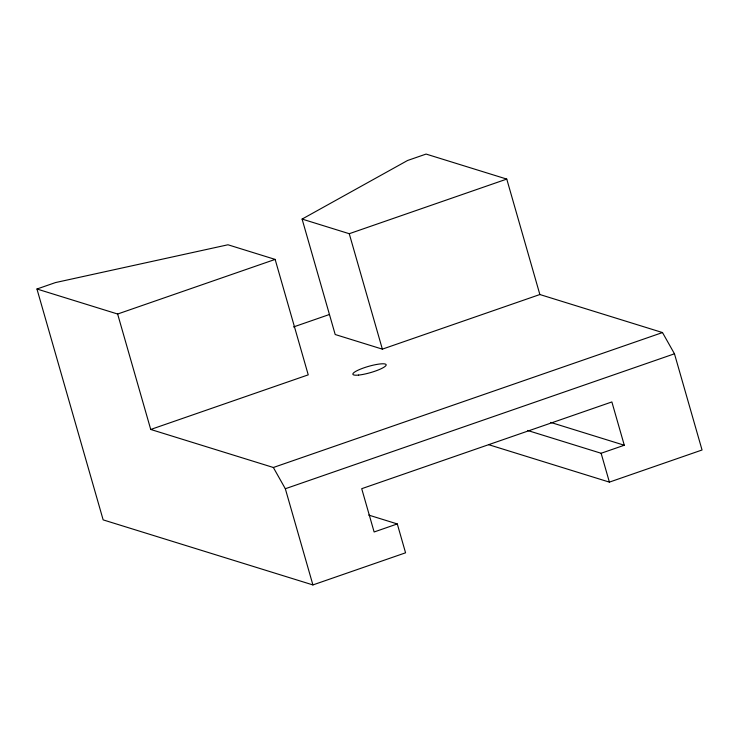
<?xml version="1.0" encoding="UTF-8"?>
<svg xmlns="http://www.w3.org/2000/svg" width="739" height="739" viewBox="0 0 739 739"><rect width="100%" height="100%" fill="white"/><g stroke="black" fill="none" stroke-linecap="round" stroke-linejoin="round"><path stroke-width="1.11" d="M539.867 294.528L382.359 349.141L335.192 334.518L302.094 219.077L407.558 160.492L426.089 154.072L506.76 179.087L539.867 294.528L662.495 332.559L674.467 353.796L702.05 449.996L609.398 482.124L488.59 444.656M36.95 289.004L55.48 282.575L227.972 244.775L275.139 259.407L308.237 374.849L150.728 429.461L117.63 314.02L36.95 289.004L103.155 519.877L312.911 584.928L405.563 552.809L397.296 523.942L368.733 515.092M117.63 314.02L275.139 259.407M302.094 219.077L349.251 233.709L506.76 179.087M293.503 326.961L329.474 314.481M150.728 429.461L273.356 467.491L662.495 332.559M273.356 467.491L285.328 488.738L674.467 353.796M397.296 523.942L374.128 531.978L361.713 488.691L611.874 401.942L624.289 445.238L601.121 453.266L527.544 430.449M550.703 422.412L624.289 445.238M601.121 453.266L609.398 482.124M349.251 233.709L382.359 349.141M285.328 488.738L312.911 584.928M358.6 375.079A17.33 3.279 -16 0 0 385.887 365.62A17.33 3.279 -16 0 0 364.013 367.8A17.33 3.279 -16 0 0 358.6 375.079"/></g></svg>
